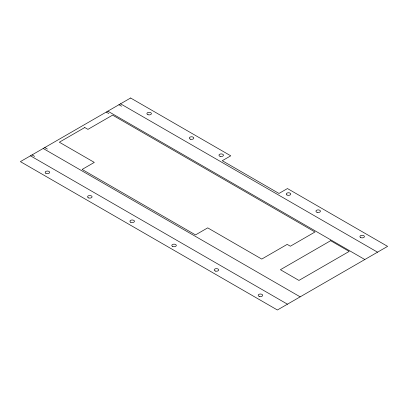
<?xml version="1.0" encoding="UTF-8"?>
<svg xmlns="http://www.w3.org/2000/svg" width="408" height="408" viewBox="0 0 408 408"><rect width="100%" height="100%" fill="white"/><g stroke="black" fill="none" stroke-linecap="round" stroke-linejoin="round"><path stroke-width="0.61" d="M120.544 103.811L377.533 252.18M118.957 104.728L121.548 106.228M107.829 111.154L364.813 259.524M106.238 112.073L108.834 113.572M44.773 147.558L47.369 149.058M43.187 148.476L300.171 296.845M32.059 154.902L34.649 156.397M30.467 155.82L287.456 304.19M130.611 98.002L20.4 161.629L277.389 309.998L387.6 246.371L287.456 188.552L278.975 193.448L222.278 160.711L230.76 155.82L130.611 98.002M84.777 127.52L59.344 142.208L94.314 162.399L82.125 169.432L195.519 234.901L207.703 227.863L261.752 259.07L287.186 244.382L290.363 246.218L315.007 231.994L112.598 115.133L87.955 129.356L84.777 127.52M330.638 240.71L280.403 269.714L298.947 280.418L349.187 251.415L330.638 240.71M360.575 237.497A2.249 1.295 0 0 0 364.339 236.915A2.249 1.295 0 0 0 361.585 235.324A2.249 1.295 0 0 0 360.575 237.497M317.062 212.313A2.249 1.295 0 0 0 320.433 211.191A2.249 1.295 0 0 0 317.062 210.064A2.249 1.295 0 0 0 317.062 212.313M286.926 194.973A2.249 1.295 0 0 0 290.685 194.392A2.249 1.295 0 0 0 287.931 192.805A2.249 1.295 0 0 0 286.926 194.973M148.033 114.724A2.249 1.295 0 0 0 151.409 113.603A2.249 1.295 0 0 0 148.033 112.475A2.249 1.295 0 0 0 148.033 114.724M190.424 139.199A2.249 1.295 0 0 0 193.795 138.072A2.249 1.295 0 0 0 190.424 136.95A2.249 1.295 0 0 0 190.424 139.199M220.096 156.33A2.249 1.295 0 0 0 223.467 155.208A2.249 1.295 0 0 0 220.096 154.081A2.249 1.295 0 0 0 220.096 156.33M259.31 296.443A2.249 1.295 0 0 0 262.681 295.315A2.249 1.295 0 0 0 259.31 294.194A2.249 1.295 0 0 0 259.31 296.443M215.327 271.05A2.249 1.295 0 0 0 218.698 269.928A2.249 1.295 0 0 0 215.327 268.801A2.249 1.295 0 0 0 215.327 271.05M45.834 173.257A2.249 1.295 0 0 0 49.592 172.676A2.249 1.295 0 0 0 46.843 171.085A2.249 1.295 0 0 0 45.834 173.257M88.689 197.936A2.249 1.295 0 0 0 92.06 196.809A2.249 1.295 0 0 0 88.689 195.687A2.249 1.295 0 0 0 88.689 197.936M130.611 222.202A2.249 1.295 0 0 0 134.375 221.621A2.249 1.295 0 0 0 131.621 220.029A2.249 1.295 0 0 0 130.611 222.202M172.472 246.371A2.249 1.295 0 0 0 176.236 245.789A2.249 1.295 0 0 0 173.482 244.198A2.249 1.295 0 0 0 172.472 246.371"/></g></svg>
